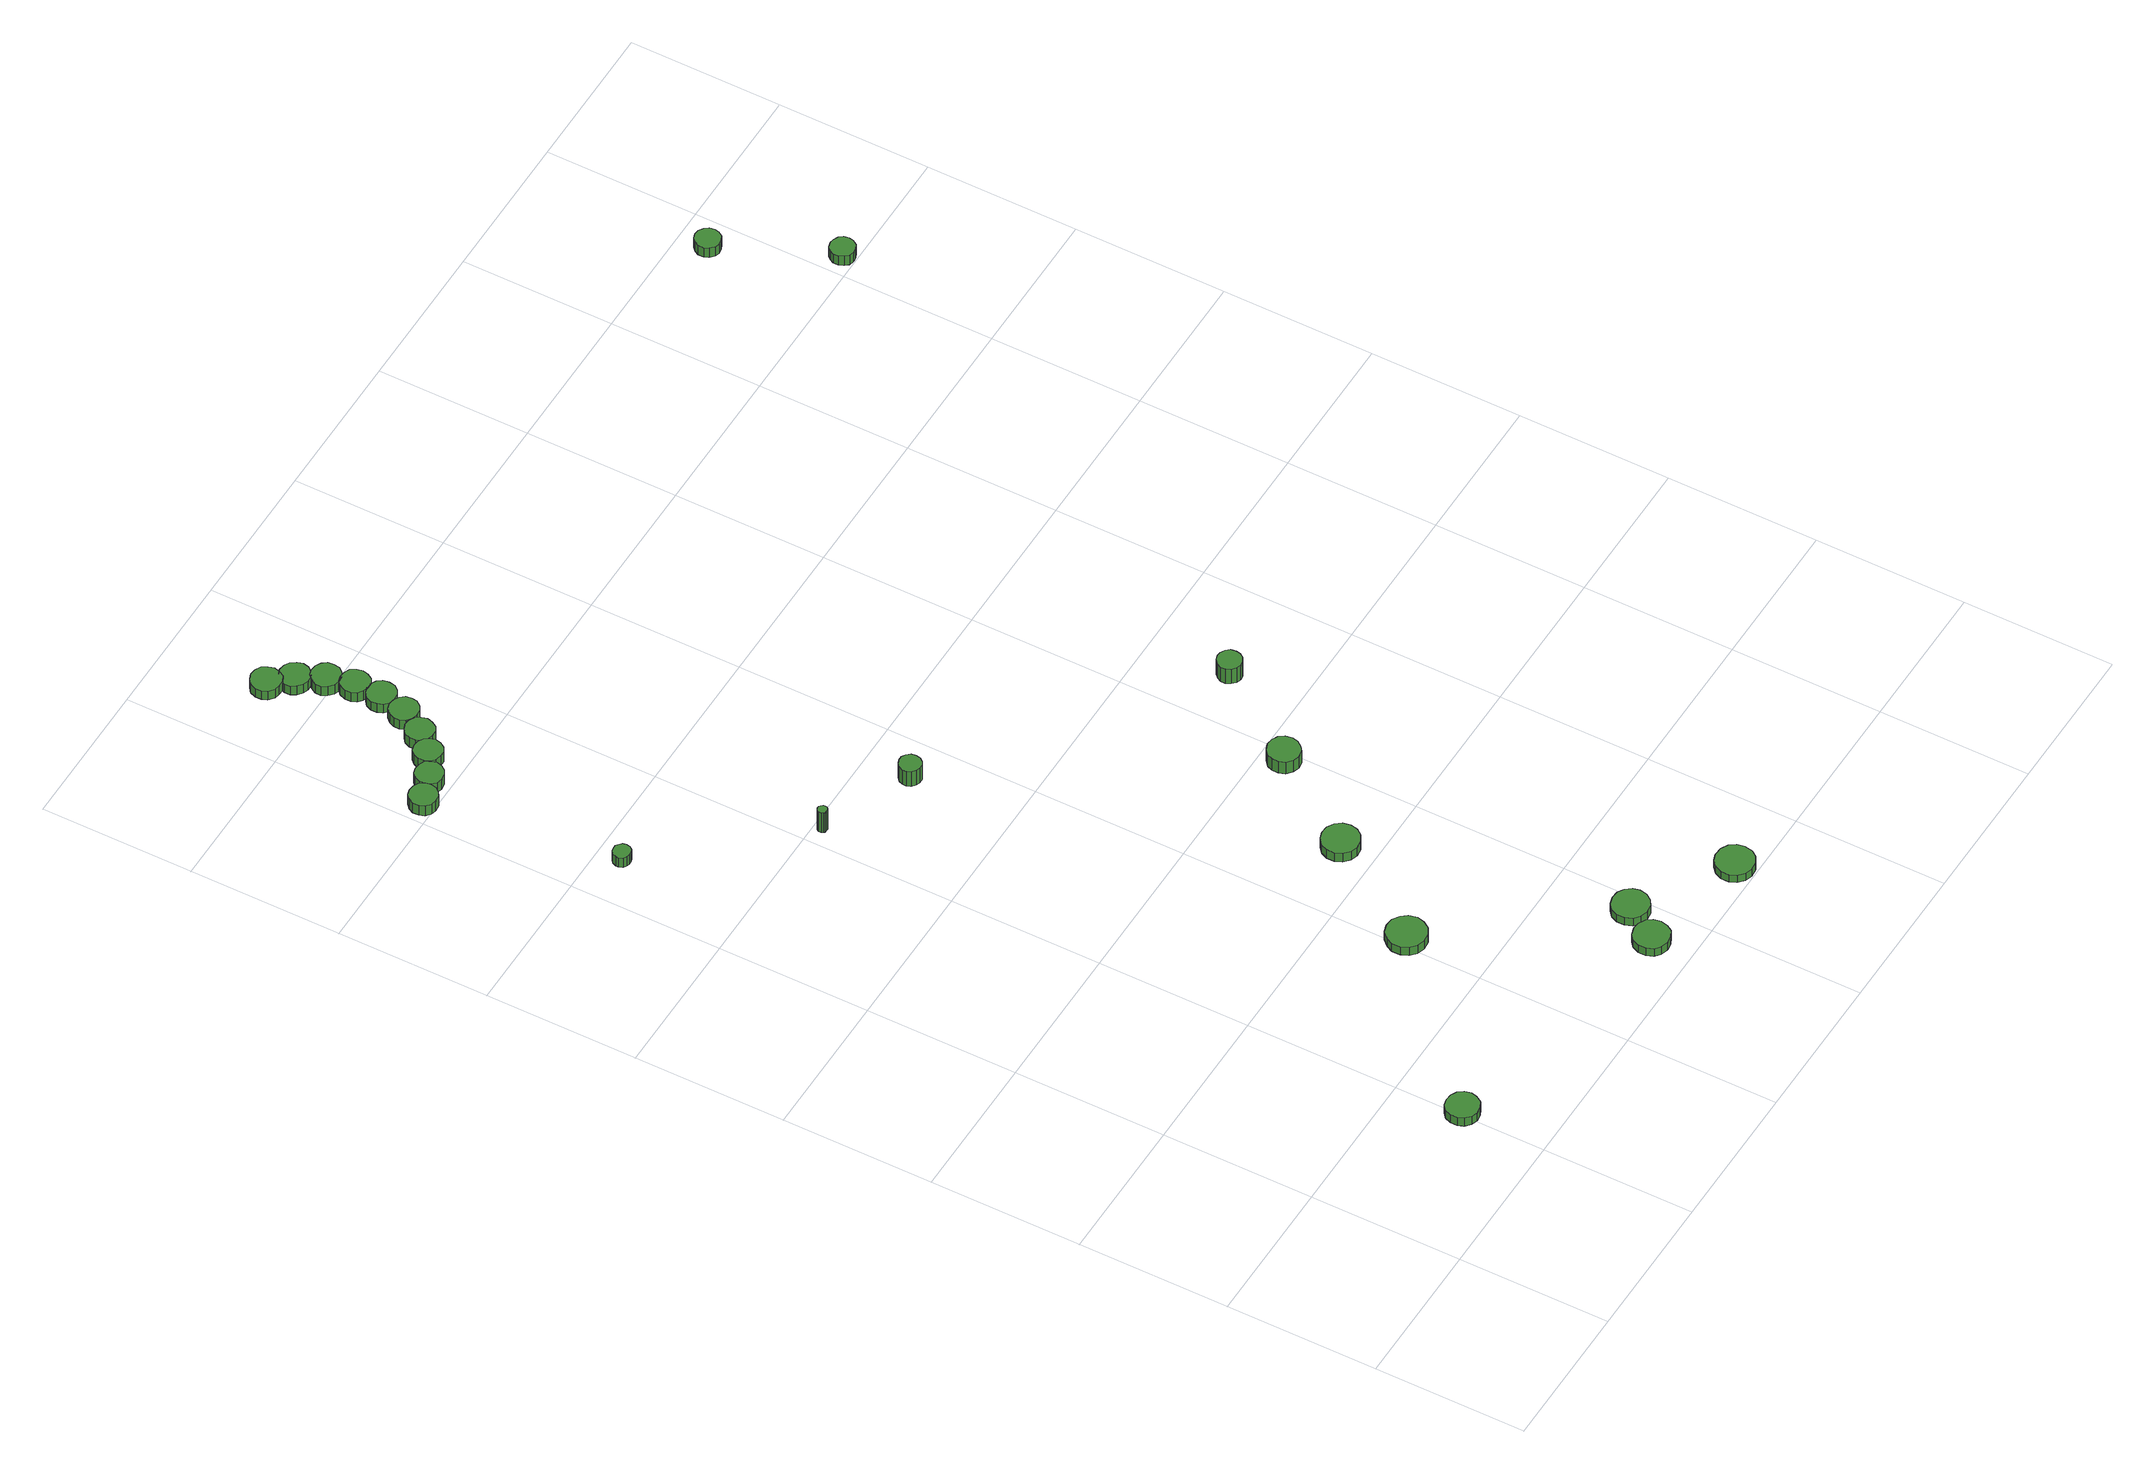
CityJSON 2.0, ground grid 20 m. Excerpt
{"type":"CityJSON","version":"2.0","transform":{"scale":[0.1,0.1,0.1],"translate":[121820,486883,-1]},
"CityObjects":{
"tree1":{"type":"SolitaryVegetationObject","attributes":{"function":"something"},"geometry":[{"type":"MultiSurface","lod":"1","boundaries":[[[0,1,2,3,4,5,6,7,8,9,10,11,12,13,14]],[[15,16,17,18,19,20,21,22,23,24,25,26,27,28,29]],[[0,29,28,1]],[[1,28,27,2]],[[2,27,26,3]],[[3,26,25,4]],[[4,25,24,5]],[[5,24,23,6]],[[6,23,22,7]],[[7,22,21,8]],[[8,21,20,9]],[[9,20,19,10]],[[10,19,18,11]],[[11,18,17,12]],[[12,17,16,13]],[[13,16,15,14]],[[14,15,29,0]]]}]},
"tree2":{"type":"SolitaryVegetationObject","attributes":{"function":"something"}},
"tree3":{"type":"SolitaryVegetationObject","attributes":{"function":"something"},"geometry":[{"type":"MultiSurface","lod":"1","boundaries":[[[30,31,32,33,34,35,36,37,38,39,40,41,42,43,44]],[[45,46,47,48,49,50,51,52,53,54,55,56,57,58,59]],[[30,59,58,31]],[[31,58,57,32]],[[32,57,56,33]],[[33,56,55,34]],[[34,55,54,35]],[[35,54,53,36]],[[36,53,52,37]],[[37,52,51,38]],[[38,51,50,39]],[[39,50,49,40]],[[40,49,48,41]],[[41,48,47,42]],[[42,47,46,43]],[[43,46,45,44]],[[44,45,59,30]]]}]},
"tree4":{"type":"SolitaryVegetationObject","attributes":{"function":"something"},"geometry":[{"type":"MultiSurface","lod":"1","boundaries":[[[60,61,62,63,64,65,66,67,68,69,70,71,72,73,74]],[[75,76,77,78,79,80,81,82,83,84,85,86,87,88,89]],[[60,89,88,61]],[[61,88,87,62]],[[62,87,86,63]],[[63,86,85,64]],[[64,85,84,65]],[[65,84,83,66]],[[66,83,82,67]],[[67,82,81,68]],[[68,81,80,69]],[[69,80,79,70]],[[70,79,78,71]],[[71,78,77,72]],[[72,77,76,73]],[[73,76,75,74]],[[74,75,89,60]]]}]},
"tree5":{"type":"SolitaryVegetationObject","attributes":{"function":"something"},"geometry":[{"type":"MultiSurface","lod":"1","boundaries":[[[90,91,92,93,94,95,96,97,98,99,100,101,102,103,104]],[[105,106,107,108,109,110,111,112,113,114,115,116,117,118,119]],[[90,119,118,91]],[[91,118,117,92]],[[92,117,116,93]],[[93,116,115,94]],[[94,115,114,95]],[[95,114,113,96]],[[96,113,112,97]],[[97,112,111,98]],[[98,111,110,99]],[[99,110,109,100]],[[100,109,108,101]],[[101,108,107,102]],[[102,107,106,103]],[[103,106,105,104]],[[104,105,119,90]]]}]},
"tree6":{"type":"SolitaryVegetationObject","attributes":{"function":"something"}},
"tree7":{"type":"SolitaryVegetationObject","attributes":{"function":"something"},"geometry":[{"type":"MultiSurface","lod":"1","boundaries":[[[120,121,122,123,124,125,126,127,128,129,130,131,132,133,134]],[[135,136,137,138,139,140,141,142,143,144,145,146,147,148,149]],[[120,149,148,121]],[[121,148,147,122]],[[122,147,146,123]],[[123,146,145,124]],[[124,145,144,125]],[[125,144,143,126]],[[126,143,142,127]],[[127,142,141,128]],[[128,141,140,129]],[[129,140,139,130]],[[130,139,138,131]],[[131,138,137,132]],[[132,137,136,133]],[[133,136,135,134]],[[134,135,149,120]]]}]},
"tree8":{"type":"SolitaryVegetationObject","attributes":{"function":"something"},"geometry":[{"type":"MultiSurface","lod":"1","boundaries":[[[150,151,152,153,154,155,156,157,158,159,160,161,162,163,164]],[[165,166,167,168,169,170,171,172,173,174,175,176,177,178,179]],[[150,179,178,151]],[[151,178,177,152]],[[152,177,176,153]],[[153,176,175,154]],[[154,175,174,155]],[[155,174,173,156]],[[156,173,172,157]],[[157,172,171,158]],[[158,171,170,159]],[[159,170,169,160]],[[160,169,168,161]],[[161,168,167,162]],[[162,167,166,163]],[[163,166,165,164]],[[164,165,179,150]]]}]},
"tree9":{"type":"SolitaryVegetationObject","attributes":{"function":"something"},"geometry":[{"type":"MultiSurface","lod":"1","boundaries":[[[180,181,182,183,184,185,186,187,188,189,190,191,192,193,194]],[[195,196,197,198,199,200,201,202,203,204,205,206,207,208,209]],[[180,209,208,181]],[[181,208,207,182]],[[182,207,206,183]],[[183,206,205,184]],[[184,205,204,185]],[[185,204,203,186]],[[186,203,202,187]],[[187,202,201,188]],[[188,201,200,189]],[[189,200,199,190]],[[190,199,198,191]],[[191,198,197,192]],[[192,197,196,193]],[[193,196,195,194]],[[194,195,209,180]]]}]},
"tree10":{"type":"SolitaryVegetationObject","attributes":{"function":"something"},"geometry":[{"type":"MultiSurface","lod":"1","boundaries":[[[210,211,212,213,214,215,216,217,218,219,220,221,222,223,224]],[[225,226,227,228,229,230,231,232,233,234,235,236,237,238,239]],[[210,239,238,211]],[[211,238,237,212]],[[212,237,236,213]],[[213,236,235,214]],[[214,235,234,215]],[[215,234,233,216]],[[216,233,232,217]],[[217,232,231,218]],[[218,231,230,219]],[[219,230,229,220]],[[220,229,228,221]],[[221,228,227,222]],[[222,227,226,223]],[[223,226,225,224]],[[224,225,239,210]]]}]},
"tree11":{"type":"SolitaryVegetationObject","attributes":{"function":"something"},"geometry":[{"type":"MultiSurface","lod":"1","boundaries":[[[240,241,242,243,244,245,246,247,248,249,250,251,252,253,254]],[[255,256,257,258,259,260,261,262,263,264,265,266,267,268,269]],[[240,269,268,241]],[[241,268,267,242]],[[242,267,266,243]],[[243,266,265,244]],[[244,265,264,245]],[[245,264,263,246]],[[246,263,262,247]],[[247,262,261,248]],[[248,261,260,249]],[[249,260,259,250]],[[250,259,258,251]],[[251,258,257,252]],[[252,257,256,253]],[[253,256,255,254]],[[254,255,269,240]]]}]},
"tree12":{"type":"SolitaryVegetationObject","attributes":{"function":"something"},"geometry":[{"type":"MultiSurface","lod":"1","boundaries":[[[270,271,272,273,274,275,276,277,278,279,280,281,282,283,284]],[[285,286,287,288,289,290,291,292,293,294,295,296,297,298,299]],[[270,299,298,271]],[[271,298,297,272]],[[272,297,296,273]],[[273,296,295,274]],[[274,295,294,275]],[[275,294,293,276]],[[276,293,292,277]],[[277,292,291,278]],[[278,291,290,279]],[[279,290,289,280]],[[280,289,288,281]],[[281,288,287,282]],[[282,287,286,283]],[[283,286,285,284]],[[284,285,299,270]]]}]},
"tree13":{"type":"SolitaryVegetationObject","attributes":{"function":"something"},"geometry":[{"type":"MultiSurface","lod":"1","boundaries":[[[300,301,302,303,304,305,306,307,308,309,310,311,312,313,314]],[[315,316,317,318,319,320,321,322,323,324,325,326,327,328,329]],[[300,329,328,301]],[[301,328,327,302]],[[302,327,326,303]],[[303,326,325,304]],[[304,325,324,305]],[[305,324,323,306]],[[306,323,322,307]],[[307,322,321,308]],[[308,321,320,309]],[[309,320,319,310]],[[310,319,318,311]],[[311,318,317,312]],[[312,317,316,313]],[[313,316,315,314]],[[314,315,329,300]]]}]},
"tree14":{"type":"SolitaryVegetationObject","attributes":{"function":"something"},"geometry":[{"type":"MultiSurface","lod":"1","boundaries":[[[330,331,332,333,334,335,336,337,338,339,340,341,342,343,344]],[[345,346,347,348,349,350,351,352,353,354,355,356,357,358,359]],[[330,359,358,331]],[[331,358,357,332]],[[332,357,356,333]],[[333,356,355,334]],[[334,355,354,335]],[[335,354,353,336]],[[336,353,352,337]],[[337,352,351,338]],[[338,351,350,339]],[[339,350,349,340]],[[340,349,348,341]],[[341,348,347,342]],[[342,347,346,343]],[[343,346,345,344]],[[344,345,359,330]]]}]},
"tree15":{"type":"SolitaryVegetationObject","attributes":{"function":"something"},"geometry":[{"type":"MultiSurface","lod":"1","boundaries":[[[360,361,362,363,364,365,366,367,368,369,370,371,372,373,374]],[[375,376,377,378,379,380,381,382,383,384,385,386,387,388,389]],[[360,389,388,361]],[[361,388,387,362]],[[362,387,386,363]],[[363,386,385,364]],[[364,385,384,365]],[[365,384,383,366]],[[366,383,382,367]],[[367,382,381,368]],[[368,381,380,369]],[[369,380,379,370]],[[370,379,378,371]],[[371,378,377,372]],[[372,377,376,373]],[[373,376,375,374]],[[374,375,389,360]]]}]},
"tree16":{"type":"SolitaryVegetationObject","attributes":{"function":"something"},"geometry":[{"type":"MultiSurface","lod":"1","boundaries":[[[390,391,392,393,394,395,396,397,398,399,400,401,402,403,404]],[[405,406,407,408,409,410,411,412,413,414,415,416,417,418,419]],[[390,419,418,391]],[[391,418,417,392]],[[392,417,416,393]],[[393,416,415,394]],[[394,415,414,395]],[[395,414,413,396]],[[396,413,412,397]],[[397,412,411,398]],[[398,411,410,399]],[[399,410,409,400]],[[400,409,408,401]],[[401,408,407,402]],[[402,407,406,403]],[[403,406,405,404]],[[404,405,419,390]]]}]},
"tree17":{"type":"SolitaryVegetationObject","attributes":{"function":"something"},"geometry":[{"type":"MultiSurface","lod":"1","boundaries":[[[420,421,422,423,424,425,426,427,428,429,430,431,432,433,434]],[[435,436,437,438,439,440,441,442,443,444,445,446,447,448,449]],[[420,449,448,421]],[[421,448,447,422]],[[422,447,446,423]],[[423,446,445,424]],[[424,445,444,425]],[[425,444,443,426]],[[426,443,442,427]],[[427,442,441,428]],[[428,441,440,429]],[[429,440,439,430]],[[430,439,438,431]],[[431,438,437,432]],[[432,437,436,433]],[[433,436,435,434]],[[434,435,449,420]]]}]},
"tree18":{"type":"SolitaryVegetationObject","attributes":{"function":"something"},"geometry":[{"type":"MultiSurface","lod":"1","boundaries":[[[450,451,452,453,454,455,456,457,458,459,460,461,462,463,464]],[[465,466,467,468,469,470,471,472,473,474,475,476,477,478,479]],[[450,479,478,451]],[[451,478,477,452]],[[452,477,476,453]],[[453,476,475,454]],[[454,475,474,455]],[[455,474,473,456]],[[456,473,472,457]],[[457,472,471,458]],[[458,471,470,459]],[[459,470,469,460]],[[460,469,468,461]],[[461,468,467,462]],[[462,467,466,463]],[[463,466,465,464]],[[464,465,479,450]]]}]},
"tree19":{"type":"SolitaryVegetationObject","attributes":{"function":"something"},"geometry":[{"type":"MultiSurface","lod":"1","boundaries":[[[480,481,482,483,484,485,486,487,488,489,490,491,492,493,494]],[[495,496,497,498,499,500,501,502,503,504,505,506,507,508,509]],[[480,509,508,481]],[[481,508,507,482]],[[482,507,506,483]],[[483,506,505,484]],[[484,505,504,485]],[[485,504,503,486]],[[486,503,502,487]],[[487,502,501,488]],[[488,501,500,489]],[[489,500,499,490]],[[490,499,498,491]],[[491,498,497,492]],[[492,497,496,493]],[[493,496,495,494]],[[494,495,509,480]]]}]},
"tree20":{"type":"SolitaryVegetationObject","attributes":{"function":"something"},"geometry":[{"type":"MultiSurface","lod":"1","boundaries":[[[510,511,512,513,514,515,516,517,518,519,520,521,522,523,524]],[[525,526,527,528,529,530,531,532,533,534,535,536,537,538,539]],[[510,539,538,511]],[[511,538,537,512]],[[512,537,536,513]],[[513,536,535,514]],[[514,535,534,515]],[[515,534,533,516]],[[516,533,532,517]],[[517,532,531,518]],[[518,531,530,519]],[[519,530,529,520]],[[520,529,528,521]],[[521,528,527,522]],[[522,527,526,523]],[[523,526,525,524]],[[524,525,539,510]]]}]},
"tree21":{"type":"SolitaryVegetationObject","attributes":{"function":"something"},"geometry":[{"type":"MultiSurface","lod":"1","boundaries":[[[540,541,542,543,544,545,546,547,548,549,550,551,552,553,554]],[[555,556,557,558,559,560,561,562,563,564,565,566,567,568,569]],[[540,569,568,541]],[[541,568,567,542]],[[542,567,566,543]],[[543,566,565,544]],[[544,565,564,545]],[[545,564,563,546]],[[546,563,562,547]],[[547,562,561,548]],[[548,561,560,549]],[[549,560,559,550]],[[550,559,558,551]],[[551,558,557,552]],[[552,557,556,553]],[[553,556,555,554]],[[554,555,569,540]]]}]},
"tree22":{"type":"SolitaryVegetationObject","attributes":{"function":"something"},"geometry":[{"type":"MultiSurface","lod":"1","boundaries":[[[570,571,572,573,574,575,576,577,578,579,580,581,582,583,584]],[[585,586,587,588,589,590,591,592,593,594,595,596,597,598,599]],[[570,599,598,571]],[[571,598,597,572]],[[572,597,596,573]],[[573,596,595,574]],[[574,595,594,575]],[[575,594,593,576]],[[576,593,592,577]],[[577,592,591,578]],[[578,591,590,579]],[[579,590,589,580]],[[580,589,588,581]],[[581,588,587,582]],[[582,587,586,583]],[[583,586,585,584]],[[584,585,599,570]]]}]},
"tree23":{"type":"SolitaryVegetationObject","attributes":{"function":"something"},"geometry":[{"type":"MultiSurface","lod":"1","boundaries":[[[600,601,602,603,604,605,606,607,608,609,610,611,612,613,614]],[[615,616,617,618,619,620,621,622,623,624,625,626,627,628,629]],[[600,629,628,601]],[[601,628,627,602]],[[602,627,626,603]],[[603,626,625,604]],[[604,625,624,605]],[[605,624,623,606]],[[606,623,622,607]],[[607,622,621,608]],[[608,621,620,609]],[[609,620,619,610]],[[610,619,618,611]],[[611,618,617,612]],[[612,617,616,613]],[[613,616,615,614]],[[614,615,629,600]]]}]},
"tree24":{"type":"SolitaryVegetationObject","attributes":{"function":"something"}},
"tree25":{"type":"SolitaryVegetationObject","attributes":{"function":"something"},"geometry":[{"type":"MultiSurface","lod":"1","boundaries":[[[630,631,632,633,634,635,636,637,638,639,640,641,642,643,644]],[[645,646,647,648,649,650,651,652,653,654,655,656,657,658,659]],[[630,659,658,631]],[[631,658,657,632]],[[632,657,656,633]],[[633,656,655,634]],[[634,655,654,635]],[[635,654,653,636]],[[636,653,652,637]],[[637,652,651,638]],[[638,651,650,639]],[[639,650,649,640]],[[640,649,648,641]],[[641,648,647,642]],[[642,647,646,643]],[[643,646,645,644]],[[644,645,659,630]]]}]},
"tree26":{"type":"SolitaryVegetationObject","attributes":{"function":"something"},"geometry":[{"type":"MultiSurface","lod":"1","boundaries":[[[660,661,662,663,664,665,666,667,668,669,670,671,672,673,674]],[[675,676,677,678,679,680,681,682,683,684,685,686,687,688,689]],[[660,689,688,661]],[[661,688,687,662]],[[662,687,686,663]],[[663,686,685,664]],[[664,685,684,665]],[[665,684,683,666]],[[666,683,682,667]],[[667,682,681,668]],[[668,681,680,669]],[[669,680,679,670]],[[670,679,678,671]],[[671,678,677,672]],[[672,677,676,673]],[[673,676,675,674]],[[674,675,689,660]]]}]}
},
"vertices":[
[226,112,20],[224,121,20],[219,128,20],[211,132,20],[202,133,20],[194,131,20],[187,125,20],[184,117,20],[184,108,20],[187,100,20],[194,94,20],[202,91,20],[211,92,20],[219,96,20],[224,104,20],[224,104,6],[219,96,6],[211,92,6],[202,91,6],[194,94,6],[187,100,6],[184,108,6],[184,117,6],[187,125,6],[194,131,6],[202,133,6],[211,132,6],[219,128,6],[224,121,6],[226,112,6],
[76,1168,24],[75,1173,24],[72,1176,24],[68,1179,24],[63,1179,24],[59,1178,24],[55,1175,24],[53,1170,24],[53,1166,24],[55,1161,24],[59,1158,24],[63,1157,24],[68,1157,24],[72,1159,24],[75,1163,24],[75,1163,8],[72,1159,8],[68,1157,8],[63,1157,8],[59,1158,8],[55,1161,8],[53,1166,8],[53,1170,8],[55,1175,8],[59,1178,8],[63,1179,8],[68,1179,8],[72,1176,8],[75,1173,8],[76,1168,8],
[44,1414,26],[43,1421,26],[38,1428,26],[32,1431,26],[24,1432,26],[17,1430,26],[11,1425,26],[8,1418,26],[8,1410,26],[11,1403,26],[17,1398,26],[24,1396,26],[32,1397,26],[38,1401,26],[43,1407,26],[43,1407,9],[38,1401,9],[32,1397,9],[24,1396,9],[17,1398,9],[11,1403,9],[8,1410,9],[8,1418,9],[11,1425,9],[17,1430,9],[24,1432,9],[32,1431,9],[38,1428,9],[43,1421,9],[44,1414,9],
[78,1425,26],[76,1432,26],[72,1439,26],[65,1442,26],[57,1443,26],[50,1441,26],[45,1436,26],[42,1429,26],[42,1421,26],[45,1414,26],[50,1409,26],[57,1407,26],[65,1408,26],[72,1412,26],[76,1418,26],[76,1418,9],[72,1412,9],[65,1408,9],[57,1407,9],[50,1409,9],[45,1414,9],[42,1421,9],[42,1429,9],[45,1436,9],[50,1441,9],[57,1443,9],[65,1442,9],[72,1439,9],[76,1432,9],[78,1425,9],
[436,304,22],[433,315,22],[427,323,22],[418,329,22],[407,330,22],[397,327,22],[389,319,22],[385,310,22],[385,299,22],[389,289,22],[397,282,22],[407,279,22],[418,280,22],[427,285,22],[433,294,22],[433,294,8],[427,285,8],[418,280,8],[407,279,8],[397,282,8],[389,289,8],[385,299,8],[385,310,8],[389,319,8],[397,327,8],[407,330,8],[418,329,8],[427,323,8],[433,315,8],[436,304,8],
[230,988,42],[230,990,42],[228,992,42],[226,994,42],[223,994,42],[221,993,42],[219,991,42],[218,989,42],[218,986,42],[219,984,42],[221,982,42],[223,982,42],[226,982,42],[228,983,42],[230,985,42],[230,985,8],[228,983,8],[226,982,8],[223,982,8],[221,982,8],[219,984,8],[218,986,8],[218,989,8],[219,991,8],[221,993,8],[223,994,8],[226,994,8],[228,992,8],[230,990,8],[230,988,8],
[108,1444,27],[106,1451,27],[102,1457,27],[95,1461,27],[88,1462,27],[80,1460,27],[75,1454,27],[72,1448,27],[72,1440,27],[75,1433,27],[80,1428,27],[88,1426,27],[95,1426,27],[102,1430,27],[106,1436,27],[106,1436,10],[102,1430,10],[95,1426,10],[88,1426,10],[80,1428,10],[75,1433,10],[72,1440,10],[72,1448,10],[75,1454,10],[80,1460,10],[88,1462,10],[95,1461,10],[102,1457,10],[106,1451,10],[108,1444,10],
[133,1469,26],[131,1477,26],[127,1483,26],[120,1487,26],[112,1488,26],[105,1485,26],[99,1480,26],[96,1473,26],[96,1465,26],[99,1458,26],[105,1453,26],[112,1451,26],[120,1451,26],[127,1455,26],[131,1462,26],[131,1462,10],[127,1455,10],[120,1451,10],[112,1451,10],[105,1453,10],[99,1458,10],[96,1465,10],[96,1473,10],[99,1480,10],[105,1485,10],[112,1488,10],[120,1487,10],[127,1483,10],[131,1477,10],[133,1469,10],
[573,53,20],[571,63,20],[566,70,20],[557,75,20],[548,76,20],[538,73,20],[531,67,20],[527,58,20],[527,48,20],[531,39,20],[538,33,20],[548,30,20],[557,31,20],[566,36,20],[571,44,20],[571,44,7],[566,36,7],[557,31,7],[548,30,7],[538,33,7],[531,39,7],[527,48,7],[527,58,7],[531,67,7],[538,73,7],[548,76,7],[557,75,7],[566,70,7],[571,63,7],[573,53,7],
[152,1501,26],[151,1509,26],[146,1515,26],[139,1519,26],[131,1520,26],[124,1518,26],[118,1512,26],[115,1505,26],[115,1497,26],[118,1490,26],[124,1485,26],[131,1483,26],[139,1483,26],[146,1487,26],[151,1494,26],[151,1494,10],[146,1487,10],[139,1483,10],[131,1483,10],[124,1485,10],[118,1490,10],[115,1497,10],[115,1505,10],[118,1512,10],[124,1518,10],[131,1520,10],[139,1519,10],[146,1515,10],[151,1509,10],[152,1501,10],
[114,1665,26],[112,1673,26],[108,1680,26],[100,1684,26],[92,1685,26],[85,1682,26],[78,1677,26],[75,1669,26],[75,1661,26],[78,1654,26],[85,1648,26],[92,1646,26],[100,1646,26],[108,1650,26],[112,1657,26],[112,1657,11],[108,1650,11],[100,1646,11],[92,1646,11],[85,1648,11],[78,1654,11],[75,1661,11],[75,1669,11],[78,1677,11],[85,1682,11],[92,1685,11],[100,1684,11],[108,1680,11],[112,1673,11],[114,1665,11],
[161,1537,26],[160,1545,26],[155,1551,26],[148,1555,26],[141,1556,26],[133,1553,26],[127,1548,26],[124,1541,26],[124,1533,26],[127,1526,26],[133,1520,26],[141,1518,26],[148,1519,26],[155,1523,26],[160,1529,26],[160,1529,11],[155,1523,11],[148,1519,11],[141,1518,11],[133,1520,11],[127,1526,11],[124,1533,11],[124,1541,11],[127,1548,11],[133,1553,11],[141,1556,11],[148,1555,11],[155,1551,11],[160,1545,11],[161,1537,11],
[137,1639,26],[135,1647,26],[130,1654,26],[123,1658,26],[115,1659,26],[108,1656,26],[102,1651,26],[98,1643,26],[98,1635,26],[102,1628,26],[108,1623,26],[115,1620,26],[123,1621,26],[130,1625,26],[135,1631,26],[135,1631,11],[130,1625,11],[123,1621,11],[115,1620,11],[108,1623,11],[102,1628,11],[98,1635,11],[98,1643,11],[102,1651,11],[108,1656,11],[115,1659,11],[123,1658,11],[130,1654,11],[135,1647,11],[137,1639,11],
[604,99,20],[602,108,20],[596,116,20],[588,121,20],[578,122,20],[568,119,20],[561,113,20],[557,104,20],[557,94,20],[561,84,20],[568,78,20],[578,75,20],[588,76,20],[596,81,20],[602,89,20],[602,89,7],[596,81,7],[588,76,7],[578,75,7],[568,78,7],[561,84,7],[557,94,7],[557,104,7],[561,113,7],[568,119,7],[578,122,7],[588,121,7],[596,116,7],[602,108,7],[604,99,7],
[161,1572,27],[159,1580,27],[155,1587,27],[148,1590,27],[140,1591,27],[133,1589,27],[127,1584,27],[124,1576,27],[124,1568,27],[127,1561,27],[133,1556,27],[140,1554,27],[148,1554,27],[155,1558,27],[159,1565,27],[159,1565,11],[155,1558,11],[148,1554,11],[140,1554,11],[133,1556,11],[127,1561,11],[124,1568,11],[124,1576,11],[127,1584,11],[133,1589,11],[140,1591,11],[148,1590,11],[155,1587,11],[159,1580,11],[161,1572,11],
[153,1607,27],[152,1615,27],[147,1621,27],[140,1625,27],[132,1626,27],[125,1624,27],[119,1618,27],[115,1611,27],[115,1603,27],[119,1596,27],[125,1590,27],[132,1588,27],[140,1589,27],[147,1593,27],[152,1599,27],[152,1599,11],[147,1593,11],[140,1589,11],[132,1588,11],[125,1590,11],[119,1596,11],[115,1603,11],[115,1611,11],[119,1618,11],[125,1624,11],[132,1626,11],[140,1625,11],[147,1621,11],[152,1615,11],[153,1607,11],
[359,938,34],[358,944,34],[354,949,34],[349,952,34],[343,952,34],[338,950,34],[333,946,34],[331,941,34],[331,935,34],[333,930,34],[338,926,34],[343,924,34],[349,924,34],[354,927,34],[358,932,34],[358,932,9],[354,927,9],[349,924,9],[343,924,9],[338,926,9],[333,930,9],[331,935,9],[331,941,9],[333,946,9],[338,950,9],[343,952,9],[349,952,9],[354,949,9],[358,944,9],[359,938,9],
[523,444,24],[521,454,24],[515,462,24],[506,467,24],[496,468,24],[487,465,24],[479,458,24],[475,449,24],[475,439,24],[479,430,24],[487,423,24],[496,420,24],[506,421,24],[515,426,24],[521,434,24],[521,434,9],[515,426,9],[506,421,9],[496,420,9],[487,423,9],[479,430,9],[475,439,9],[475,449,9],[479,458,9],[487,465,9],[496,468,9],[506,467,9],[515,462,9],[521,454,9],[523,444,9],
[726,27,19],[724,37,19],[718,45,19],[709,50,19],[698,51,19],[689,48,19],[681,41,19],[677,32,19],[677,21,19],[681,12,19],[689,5,19],[698,2,19],[709,3,19],[718,8,19],[724,16,19],[724,16,7],[718,8,7],[709,3,7],[698,2,7],[689,5,7],[681,12,7],[677,21,7],[677,32,7],[681,41,7],[689,48,7],[698,51,7],[709,50,7],[718,45,7],[724,37,7],[726,27,7],
[605,569,30],[603,578,30],[598,585,30],[591,589,30],[582,590,30],[574,587,30],[567,581,30],[564,574,30],[564,565,30],[567,557,30],[574,551,30],[582,548,30],[591,549,30],[598,554,30],[603,561,30],[603,561,10],[598,554,10],[591,549,10],[582,548,10],[574,551,10],[567,557,10],[564,565,10],[564,574,10],[567,581,10],[574,587,10],[582,590,10],[591,589,10],[598,585,10],[603,578,10],[605,569,10],
[687,692,36],[686,699,36],[682,704,36],[676,707,36],[670,708,36],[664,706,36],[659,701,36],[656,695,36],[656,689,36],[659,683,36],[664,678,36],[670,676,36],[676,677,36],[682,680,36],[686,686,36],[686,686,11],[682,680,11],[676,677,11],[670,676,11],[664,678,11],[659,683,11],[656,689,11],[656,695,11],[659,701,11],[664,706,11],[670,708,11],[676,707,11],[682,704,11],[686,699,11],[687,692,11],
[976,1560,25],[975,1567,25],[971,1572,25],[965,1576,25],[958,1577,25],[952,1575,25],[947,1570,25],[944,1564,25],[944,1557,25],[947,1551,25],[952,1546,25],[958,1544,25],[965,1545,25],[971,1548,25],[975,1554,25],[975,1554,9],[971,1548,9],[965,1545,9],[958,1544,9],[952,1546,9],[947,1551,9],[944,1557,9],[944,1564,9],[947,1570,9],[952,1575,9],[958,1577,9],[965,1576,9],[971,1572,9],[975,1567,9],[976,1560,9],
[1042,1416,25],[1041,1423,25],[1037,1428,25],[1031,1431,25],[1025,1432,25],[1018,1430,25],[1014,1426,25],[1011,1420,25],[1011,1413,25],[1014,1407,25],[1018,1402,25],[1025,1400,25],[1031,1401,25],[1037,1404,25],[1041,1410,25],[1041,1410,9],[1037,1404,9],[1031,1401,9],[1025,1400,9],[1018,1402,9],[1014,1407,9],[1011,1413,9],[1011,1420,9],[1014,1426,9],[1018,1430,9],[1025,1432,9],[1031,1431,9],[1037,1428,9],[1041,1423,9],[1042,1416,9]
]}
